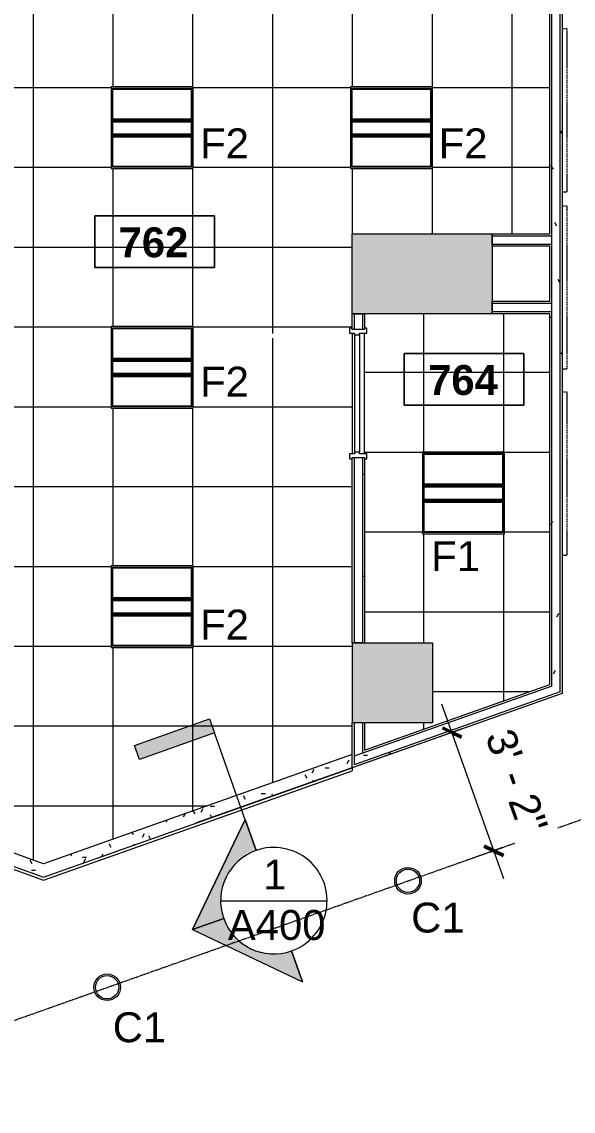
# Model space of a CAD drawing. Header units: inches. Extents: x -2332 to 1043, y -456 to 2193.
# Drawn here: x -1715.5 to -1549.7, y 607.2 to 934.8 of the extents above; entities that cross this region are included whole.
import ezdxf

# ---------------------------------------------------------------- set-up
doc = ezdxf.new("R2010")
doc.units = ezdxf.units.IN
doc.header["$MEASUREMENT"] = 0
doc.linetypes.add('Center 1_4_', pattern=[0.53125, 0.25, -0.09375, 0.09375, -0.09375])
doc.linetypes.add('Dash', pattern=[0.25, 0.125, -0.125])
for name, color, linetype, lineweight in [('A-ANNO-DIMS', 211, 'Continuous', 9), ('A-ANNO-DIMS-96', 211, 'Continuous', 9), ('A-AREA-IDEN', 2, 'Continuous', 9), ('A-CLNG', 13, 'Continuous', 13), ('A-CLNG-PATT', 13, 'Continuous', 13), ('A-COLS', 52, 'Continuous', 13), ('A-DETL-CNTR', 5, 'Center 1_4_', 9), ('A-DETL-THIN', 151, 'Continuous', 9), ('A-DOOR', 31, 'Continuous', 13), ('A-WALL', 113, 'Continuous', 13), ('A-WALL-PATT', 111, 'Continuous', 13), ('E-LITE-EQPM', 33, 'Continuous', 9), ('E-LITE-EQPM-IDEN', 33, 'Continuous', 9), ('G-ANNO-SYMB', 111, 'Continuous', 9), ('I-WALL', 2, 'Continuous', 13), ('Q-SPCQ', 91, 'Continuous', 9), ('Q-SPCQ-HDLN', 91, 'Dash', 9)]:
    doc.layers.add(name, color=color, linetype=linetype, lineweight=lineweight)
doc.styles.add('Arial', font='arial.ttf', dxfattribs={"height": 9})
doc.styles.add('Swis721 Lt BT_2', font='swissl.ttf', dxfattribs={"height": 9})
doc.styles.add('Swis721 Lt BT_B', font='', dxfattribs={"height": 9})
doc.styles.get('Swis721 Lt BT_B').set_extended_font_data('Swis721 Lt BT', bold=True)
doc.dimstyles.new('OTJ_-_3_32__Linear__1__Tolerance', dxfattribs={"dimscale": 12, "dimtxt": 9.497835, "dimasz": 0.375, "dimexe": 0.75, "dimexo": 0.5, "dimgap": 0.5, "dimtad": 1, "dimdec": 0, "dimzin": 3, "dimdsep": 46, "dimlunit": 4, "dimtxsty": 'Swis721 Lt BT_2', "dimblk1": 'OBLIQUE', "dimblk2": 'OBLIQUE', "dimsah": 1, "dimcen": 0.09, "dimdle": 0.75, "dimazin": 0, "dimtfac": 1, "dimtdec": 4, "dimtix": 1, "dimtmove": 0, "dimatfit": 3, "dimfxl": 1, "dimtvp": 1, "dimtfill": 1, "dimfrac": 2, "dimtolj": 1, "dimtzin": 0, "dimarcsym": 2})
pattern_1 = [(0, (0, 0), (30.72, 7.68), [1.267, -21.773, 1.267, -21.773, -122.88]), (0, (0, 0), (30.72, 7.68), [-46.08, 1.267, -44.813, 1.267, -21.773, -53.76]), (0, (0, 0), (30.72, 7.68), [-115.2, 1.267, -14.093, 1.267, -37.133]), (120, (11.52, 3.84), (-22.011075, 22.7643), [1.267, -21.773, 1.267, -21.773, -122.88]), (120, (11.52, 3.84), (-22.011075, 22.7643), [-46.08, 1.267, -44.813, 1.267, -21.773, -53.76]), (120, (11.52, 3.84), (-22.011075, 22.7643), [-115.2, 1.267, -14.093, 1.267, -37.133]), (240, (15.36, 19.2), (-8.708925, -30.4443), [1.267, -21.773, 1.267, -21.773, -122.88]), (240, (15.36, 19.2), (-8.708925, -30.4443), [-46.08, 1.267, -44.813, 1.267, -21.773, -53.76]), (240, (15.36, 19.2), (-8.708925, -30.4443), [-115.2, 1.267, -14.093, 1.267, -37.133])]
pattern_2 = [(0, (0, 0), (15.36, 3.84), [1.267, -10.253, 1.267, -10.253, -61.44]), (0, (0, 0), (15.36, 3.84), [-23.04, 1.267, -21.773, 1.267, -10.253, -26.88]), (0, (0, 0), (15.36, 3.84), [-57.6, 1.267, -6.413, 1.267, -17.933]), (120, (5.76, 1.92), (-11.0055376, 11.38215), [1.267, -10.253, 1.267, -10.253, -61.44]), (120, (5.76, 1.92), (-11.0055376, 11.38215), [-23.04, 1.267, -21.773, 1.267, -10.253, -26.88]), (120, (5.76, 1.92), (-11.0055376, 11.38215), [-57.6, 1.267, -6.413, 1.267, -17.933]), (240, (7.68, 9.6), (-4.3544624, -15.22215), [1.267, -10.253, 1.267, -10.253, -61.44]), (240, (7.68, 9.6), (-4.3544624, -15.22215), [-23.04, 1.267, -21.773, 1.267, -10.253, -26.88]), (240, (7.68, 9.6), (-4.3544624, -15.22215), [-57.6, 1.267, -6.413, 1.267, -17.933])]

# ---------------------------------------------------------------- blocks, each defined once
blk = doc.blocks.new('Columns 1 - Columns 1-7118049-7TH FLOOR REFLECTED CEILING PLAN')
at = {"layer": 'A-COLS', "lineweight": 9}
h = blk.add_hatch(color=7, dxfattribs=at)
h.paths.add_polyline_path([(862, -405.11), (861.98, -372.97), (801.98, -351.58), (801.98, -383.71), (861.95, -405.09)], flags=0)
h.paths.add_polyline_path([(992.59, -377), (1004.95, -376.98), (1004.95, -365), (986.95, -365), (986.95, -377), (991.45, -377)], flags=0)
h.paths.add_polyline_path([(514, -281.76), (514, -249.63), (453.98, -228.24), (453.98, -260.37), (513.95, -281.74)], flags=0)
h.paths.add_polyline_path([(166, -158.41), (166, -126.28), (105.98, -104.89), (105.98, -137.02), (165.95, -158.39)], flags=0)
h.paths.add_polyline_path([(-182, -35.06), (-182, -2.93), (-242.02, 18.46), (-242.02, -13.67), (-182.05, -35.04)], flags=0)
h.paths.add_polyline_path([(-1982.09, 88.27), (-1922.03, 109.69), (-1922.03, 140.32), (-1982.09, 118.92), (-1982.06, 97), (-1976.88, 98.83), (-1974.21, 91.29), (-1982.09, 88.5), (-1982.09, 88.41)], flags=0)
h.paths.add_polyline_path([(-530, 88.28), (-530, 120.42), (-590.02, 141.81), (-590.02, 109.68), (-530.05, 88.3)], flags=0)
h.paths.add_polyline_path([(829.27, 109), (843.95, 109.02), (843.91, 133), (819.95, 133), (819.95, 109), (828.45, 109)], flags=0)
h.paths.add_polyline_path([(991.45, 115), (1004.95, 115.02), (1004.95, 127), (986.95, 127), (986.95, 115), (990.95, 115)], flags=0)
h.paths.add_polyline_path([(-1634.06, 211.7), (-1574.03, 233.05), (-1574.03, 264.36), (-1634.06, 242.96), (-1634.06, 211.72)], flags=0)
h.paths.add_polyline_path([(-878.47, 211.8), (-878.47, 243.93), (-938.5, 265.32), (-938.5, 233.19), (-878.52, 211.82)], flags=0)
h.paths.add_polyline_path([(483.3, 232), (495.95, 232), (495.95, 256), (472.03, 256), (472.03, 232), (482.96, 232)], flags=0)
h.paths.add_polyline_path([(-1286.05, 334.98), (-1268.05, 341.39), (-1268.05, 345.6), (-1256.05, 349.87), (-1244.05, 345.6), (-1244.05, 341.38), (-1226.05, 335.02), (-1226.06, 367), (-1256.05, 377.69), (-1286.05, 367), (-1286.05, 335.02)], flags=0)
h.paths.add_polyline_path([(-2021.16, 351.64), (-2013.01, 374.21), (-2035.58, 382.36), (-2043.73, 359.79), (-2023.91, 352.63)], flags=0)
h.paths.add_polyline_path([(-208.32, 478), (-200.03, 478), (-200.03, 502), (-219.79, 502), (-224.03, 490.27), (-224.03, 478), (-210.67, 478)], flags=0)
h.paths.add_polyline_path([(-224.03, 501.32), (-223.78, 502), (-224.03, 502)], flags=0)
h.paths.add_polyline_path([(-559.03, 601), (-548.03, 601), (-548.03, 625), (-569.15, 625), (-572.03, 617.05), (-572.03, 601)], flags=0)
h.paths.add_polyline_path([(472.2, 601), (496.2, 601), (496.2, 625), (472.2, 625)], flags=0)
h.paths.add_polyline_path([(831.97, 601.06), (843.95, 601.08), (843.91, 625.06), (819.95, 625.06), (819.95, 601.06), (831.95, 601.06)], flags=0)
h.paths.add_polyline_path([(993.74, 607.06), (1004.95, 607.08), (1004.95, 619.06), (986.95, 619.06), (986.95, 607.06), (991.45, 607.06)], flags=0)
h.paths.add_polyline_path([(-1887.92, 720.64), (-1879.77, 743.21), (-1902.34, 751.36), (-1910.49, 728.79), (-1893.62, 722.69)], flags=0)
h.paths.add_polyline_path([(-903.4, 724), (-896.03, 724), (-896.03, 748), (-920.67, 748), (-920.67, 724), (-910.74, 724)], flags=0)
h.paths.add_polyline_path([(-1610.23, 724), (-1592.03, 724), (-1592.03, 748), (-1616.03, 748), (-1616.03, 724), (-1612.44, 724)], flags=0)
h.paths.add_polyline_path([(-1843.5, 843.64), (-1835.35, 866.21), (-1857.93, 874.36), (-1866.08, 851.79), (-1845.52, 844.36)], flags=0)
h.paths.add_polyline_path([(490.72, 847), (496.2, 847), (496.2, 871), (472.2, 871), (472.2, 847), (477.69, 847)], flags=0)
h.paths.add_polyline_path([(-1612.44, 847), (-1574.05, 847.02), (-1574.06, 871), (-1616.19, 871), (-1616.19, 847)], flags=0)
h.paths.add_polyline_path([(-1243.86, 847.03), (-1243.86, 871), (-1268.03, 871), (-1268.03, 847.03)], flags=0)
h.paths.add_polyline_path([(841.98, 1093), (843.95, 1093.02), (843.91, 1117), (819.95, 1117), (819.95, 1093), (835.45, 1093)], flags=0)
h.paths.add_polyline_path([(495.42, 1093), (495.95, 1093), (495.95, 1117), (471.83, 1117), (471.83, 1093), (495.41, 1093)], flags=0)
h.paths.add_polyline_path([(-1616.3, 1093.21), (-1592.35, 1093.21), (-1592.35, 1117.25), (-1616.3, 1117.25), (-1616.3, 1095.67)], flags=0)
h.paths.add_polyline_path([(-1268.29, 1093.21), (-1244.3, 1093.21), (-1244.3, 1117.25), (-1268.29, 1117.25)], flags=0)
h.paths.add_polyline_path([(991.33, 1099), (1004.95, 1099.02), (1004.95, 1111), (986.95, 1111), (986.95, 1099), (991.2, 1099)], flags=0)
h.paths.add_polyline_path([(-1268.22, 1339.25), (-1244.3, 1339.25), (-1244.3, 1363.25), (-1268.3, 1363.25), (-1268.3, 1339.25)], flags=0)
h.paths.add_polyline_path([(-1616.3, 1339.25), (-1592.3, 1339.25), (-1592.3, 1363.25), (-1616.3, 1363.25), (-1616.3, 1341.67)], flags=0)
h.paths.add_polyline_path([(484, 1462.86), (495.95, 1462.86), (495.95, 1486.86), (471.95, 1486.86), (471.95, 1462.86), (483.85, 1462.86)], flags=0)
h.paths.add_polyline_path([(801.95, 1567), (861.95, 1588.4), (861.95, 1619.14), (850.07, 1619.14), (850, 1619.04), (849.95, 1619.16), (849.95, 1622.86), (801.95, 1605.75), (801.95, 1567.02)], flags=0)
h.paths.add_polyline_path([(-1607.55, 1585.02), (-1592.05, 1585.02), (-1592.05, 1609.02), (-1616.05, 1609.02), (-1616.05, 1585.02)], flags=0)
h.paths.add_polyline_path([(-1256.44, 1585.27), (-1244.3, 1585.27), (-1244.3, 1609.27), (-1268.3, 1609.27), (-1268.3, 1585.27), (-1256.86, 1585.27)], flags=0)
h.paths.add_polyline_path([(-1654.55, 1731.02), (-1654.55, 1776.02), (-1678.05, 1776.02), (-1678.05, 1772.52), (-1658.05, 1772.52), (-1658.05, 1734.52), (-1678.05, 1734.52), (-1678.05, 1731.02), (-1658.05, 1731.02)], flags=0)
h.paths.add_polyline_path([(122.95, 1827.02), (148.95, 1827.02), (148.95, 1853.02), (122.95, 1853.02), (122.95, 1829.42)], flags=0)
h.paths.add_polyline_path([(496.95, 1827.02), (496.95, 1853.02), (470.95, 1853.02), (470.95, 1827.02)], flags=0)
h.paths.add_polyline_path([(-921.05, 1827.02), (-895.05, 1827.02), (-895.05, 1853.02), (-921.05, 1853.02), (-921.05, 1829.42)], flags=0)
h.paths.add_polyline_path([(-572.04, 1827.02), (-547.04, 1827.02), (-547.04, 1853.02), (-573.04, 1853.02), (-573.04, 1827.02)], flags=0)
h.paths.add_polyline_path([(-199.03, 1827.04), (-199.03, 1853.03), (-225.05, 1853.03), (-225.05, 1827.04), (-200.04, 1827.04)], flags=0)
h.paths.add_polyline_path([(-1592.3, 1828.27), (-1592.3, 1852.27), (-1600.05, 1852.27), (-1600.05, 2104.82), (-1574.05, 2104.82), (-1574.05, 2138.82), (-1608.05, 2138.82), (-1608.05, 1852.27), (-1616.3, 1852.27), (-1616.3, 1828.27)], flags=0)
h.paths.add_polyline_path([(-1244.3, 1828.27), (-1244.3, 1852.27), (-1268.3, 1852.27), (-1268.3, 1828.27)], flags=0)
h.paths.add_polyline_path([(-1678.05, 1836.02), (-1620.8, 1836.02), (-1620.8, 1844.02), (-1678.05, 1844.02)], flags=0)
h.paths.add_polyline_path([(831.95, 2100.07), (861.95, 2100.07), (861.95, 2138.82), (801.95, 2138.82), (801.95, 2110.02), (831.95, 2110.02), (831.95, 2104.31)], flags=0)
h.paths.add_polyline_path([(-878.05, 2104.79), (-878.05, 2138.82), (-938.13, 2138.82), (-938.13, 2104.79)], flags=0)
h.paths.add_polyline_path([(-1286.03, 2104.81), (-1225.94, 2104.81), (-1225.94, 2138.82), (-1286.03, 2138.82)], flags=0)
h.paths.add_polyline_path([(454.05, 2104.82), (513.95, 2104.82), (513.95, 2138.82), (454.05, 2138.82)], flags=0)
h.paths.add_polyline_path([(-181.82, 2104.82), (-181.82, 2138.82), (-242.05, 2138.82), (-242.05, 2104.82)], flags=0)
h.paths.add_polyline_path([(-590.05, 2104.82), (-530.05, 2104.82), (-530.05, 2138.82), (-590.05, 2138.82)], flags=0)
h.paths.add_polyline_path([(165.96, 2104.82), (165.96, 2138.82), (105.95, 2138.82), (105.95, 2104.82)], flags=0)
at = {"layer": 'A-COLS', "color": 8, "lineweight": 20}
for p, q in [((-1616.19, 871), (-1574.05, 871)), ((-1616.19, 847), (-1616.19, 871)), ((-1574.05, 871), (-1574.05, 847)), ((-1574.05, 847), (-1616.19, 847)), ((-1616.03, 748), (-1592.03, 748)), ((-1616.03, 724), (-1616.03, 748)), ((-1592.03, 748), (-1592.03, 724)), ((-1592.03, 724), (-1616.03, 724))]:
    blk.add_line(p, q, dxfattribs=at)
blk = doc.blocks.new('Door - Single - Solid Door-9729326-7TH FLOOR REFLECTED CEILING PLAN')
at = {"layer": 'A-DOOR', "lineweight": 9}
for p, q in [((-14.13, 2.54), (-15.63, 2.54)), ((-15.63, 2.54), (-15.63, 1.79)), ((-14.13, 0.29), (-14.13, 2.54)), ((-13.63, 0.29), (-14.13, 0.29)), ((-13.63, 0.29), (21.62, 0.29)), ((-13.63, -1.21), (-13.63, 0.29)), ((21.62, 0.29), (21.62, -1.21)), ((22.12, 0.29), (21.62, 0.29)), ((22.12, 2.54), (22.12, 0.29)), ((23.62, 2.54), (22.12, 2.54)), ((23.62, 1.79), (23.62, 2.54)), ((-15.63, -1.96), (-15.63, -2.71)), ((-15.63, -2.71), (-14.13, -2.71)), ((-14.13, -1.21), (-13.63, -1.21)), ((-14.13, -2.71), (-14.13, -1.21)), ((-13.63, -1.21), (21.62, -1.21)), ((21.62, -1.21), (22.12, -1.21)), ((22.12, -1.21), (22.12, -2.71)), ((22.12, -2.71), (23.62, -2.71)), ((23.62, -2.71), (23.62, -1.96))]:
    blk.add_line(p, q, dxfattribs=at)
blk = doc.blocks.new('L-Recessed-Axis-Plano - Type F2_2 X 2-8681947-7TH FLOOR REFLECTED CEILING PLAN')
at = {"layer": 'E-LITE-EQPM'}
for p, q in [((11.91, 11.87), (-11.91, 11.87)), ((-11.91, 11.87), (-11.91, -11.88)), ((-11.88, -11.56), (-11.88, 11.56)), ((-11.88, 11.56), (11.87, 11.56)), ((11.87, 11.56), (11.87, -11.56)), ((11.91, -11.88), (11.91, 11.87)), ((-11.88, 2.74), (11.87, 2.74)), ((11.87, 2.51), (-11.88, 2.51)), ((-11.88, 2.3), (11.87, 2.3)), ((-11.88, 2.2), (11.87, 2.2)), ((-11.88, 1.83), (11.87, 1.83)), ((-11.88, -1.83), (11.87, -1.83)), ((-11.88, -2.2), (11.87, -2.2)), ((-11.88, -2.3), (11.87, -2.3)), ((-11.88, -2.51), (11.87, -2.51)), ((-11.88, -2.74), (11.87, -2.74)), ((-11.91, -11.88), (11.91, -11.88)), ((11.87, -11.56), (-11.88, -11.56))]:
    blk.add_line(p, q, dxfattribs=at)
blk = doc.blocks.new('L-Recessed-Axis-Plano - Type F_2 X 2-4550865-7TH FLOOR REFLECTED CEILING PLAN')
at = {"layer": 'E-LITE-EQPM'}
for p, q in [((11.91, 11.87), (-11.91, 11.87)), ((-11.91, 11.87), (-11.91, -11.88)), ((-11.88, -11.56), (-11.88, 11.56)), ((-11.88, 11.56), (11.87, 11.56)), ((11.87, 11.56), (11.87, -11.56)), ((11.91, -11.88), (11.91, 11.87)), ((-11.88, 2.74), (11.87, 2.74)), ((11.87, 2.51), (-11.88, 2.51)), ((-11.88, 2.3), (11.87, 2.3)), ((-11.88, 2.2), (11.87, 2.2)), ((-11.88, 1.83), (11.87, 1.83)), ((-11.88, -1.83), (11.87, -1.83)), ((-11.88, -2.2), (11.87, -2.2)), ((-11.88, -2.3), (11.87, -2.3)), ((-11.88, -2.51), (11.87, -2.51)), ((-11.88, -2.74), (11.87, -2.74)), ((-11.91, -11.88), (11.91, -11.88)), ((11.87, -11.56), (-11.88, -11.56))]:
    blk.add_line(p, q, dxfattribs=at)
blk = doc.blocks.new('A-Flat_Screen_TV-generic - A-Flat_Screen_TV-generic-7899212-7TH FLOOR REFLECTED CEILING PLAN')
at = {"layer": 'Q-SPCQ-HDLN'}
for p, q in [((-24.5, 3.375), (-24.5, 1.875)), ((24.5, 3.375), (-24.5, 3.375)), ((24.5, 1.875), (24.5, 3.375))]:
    blk.add_line(p, q, dxfattribs=at)
blk = doc.blocks.new('DOWN LIGHT - Type C_L-PENDANT_FOCAL POINT 3_5 CYLINDER-9613399-7TH FLOOR REFLECTED CEILING PLAN')
at = {"layer": 'E-LITE-EQPM'}
for radius in [4, 3.5]:
    blk.add_circle((-0.125, 0), radius, dxfattribs=at)
blk = doc.blocks.new('Room Tag - Number Only-4120135-7TH FLOOR REFLECTED CEILING PLAN')
at = {"layer": 'A-AREA-IDEN'}
for p, q in [((-0.1881, -0.1636), (-0.1881, -0.0018)), ((-0.1881, -0.0018), (0.1869, -0.0018)), ((0.1869, -0.0018), (-0.1881, -0.0018)), ((-0.1881, -0.0018), (-0.1881, -0.1636)), ((0.1869, -0.0018), (0.1869, -0.1636)), ((0.1869, -0.1636), (0.1869, -0.0018)), ((0.1869, -0.1636), (-0.1881, -0.1636)), ((-0.1881, -0.1636), (0.1869, -0.1636))]:
    blk.add_line(p, q, dxfattribs=at)
blk = doc.blocks.new('DIMBLOCK4-7TH FLOOR REFLECTED CEILING PLAN')
at = {"layer": 'A-ANNO-DIMS-96'}
for p, q in [((-1570.54, 677.01), (-1589.15, 729.56)), ((-1583.49, 722.01), (-1594.63, 718.07)), ((-1586.14, 721.07), (-1583.49, 722.01)), ((-1570.89, 686.43), (-1582.03, 682.49)), ((-1573.55, 685.49), (-1570.89, 686.43))]:
    blk.add_line(p, q, dxfattribs=at)
at = {"layer": 'A-ANNO-DIMS-96', "lineweight": 50}
for p, q in [((-1586.14, 721.07), (-1589.02, 722.44)), ((-1586.14, 721.07), (-1583.27, 719.7)), ((-1573.55, 685.49), (-1576.42, 686.86)), ((-1573.55, 685.49), (-1570.67, 684.12))]:
    blk.add_line(p, q, dxfattribs=at)
at = {"layer": 'A-ANNO-DIMS-96', "color": 0, "insert": (-1567.72, 723.01), "char_height": 9, "width": 34.9159, "attachment_point": 1, "rotation": 289.4978, "line_spacing_factor": 1.005062, "style": 'Swis721 Lt BT_2', "bg_fill": 3, "box_fill_scale": 1.25, "bg_fill_color": 256, "bg_fill_true_color": 13158600, "bg_fill_transparency": 0}
blk.add_mtext('3\' - 2"', dxfattribs=at)
blk = doc.blocks.new('_Oblique')
at = {"color": 0, "linetype": 'ByBlock', "lineweight": -2}
blk.add_line((-0.5, -0.5), (0.5, 0.5), dxfattribs=at)
blk = doc.blocks.new('Drafting View - 3_32_ x 3_8_-334918-7TH FLOOR REFLECTED CEILING PLAN')
at = {"layer": 'G-ANNO-SYMB'}
blk.add_hatch(color=256, dxfattribs=at).paths.add_polyline_path([(0, 0.2495), (0, 0), (-0.0469, 0), (-0.0469, 0.2495)], flags=0)
for p, q in [((0, 0.2495), (-0.0469, 0.2495)), ((-0.0469, 0.2495), (-0.0469, 0)), ((0, 0), (0, 0.2495)), ((-0.0469, 0), (0, 0))]:
    blk.add_line(p, q, dxfattribs=at)
blk = doc.blocks.new('Drafting View - Section Head - Filled-1367765-7TH FLOOR REFLECTED CEILING PLAN')
at = {"layer": 'G-ANNO-SYMB'}
h = blk.add_hatch(color=256, dxfattribs=at)
edge = h.paths.add_edge_path(flags=0)
edge.add_line((-0.5202, 0), (-0.25, 0.2702))
edge.add_line((-0.25, 0.2702), (-0.25, 0.1667))
edge.add_arc((-0.25, 0), 0.1667, 90, 180)
edge.add_line((-0.4167, 0), (-0.5202, 0))
h = blk.add_hatch(color=256, dxfattribs=at)
edge = h.paths.add_edge_path(flags=0)
edge.add_line((0.0202, 0), (-0.0833, 0))
edge.add_arc((-0.25, 0), 0.1667, 0, 90)
edge.add_line((-0.25, 0.1667), (-0.25, 0.2702))
edge.add_line((-0.25, 0.2702), (0.0202, 0))
for p, q in [((-0.25, 0.2702), (-0.5202, 0)), ((-0.25, 0.2702), (-0.5202, 0)), ((-0.25, 0.2702), (0.0202, 0)), ((-0.25, 0.1667), (-0.25, 0.2702)), ((0.0202, 0), (-0.25, 0.2702)), ((-0.25, 0.2702), (-0.25, 0.1667)), ((-0.5202, 0), (-0.4167, 0)), ((-0.0833, 0), (0.0202, 0)), ((-0.5202, 0), (-0.4167, 0)), ((-0.4167, 0), (-0.5202, 0)), ((0.0202, 0), (-0.0833, 0)), ((-0.0833, 0), (0.0202, 0))]:
    blk.add_line(p, q, dxfattribs=at)
for start, end in [(0, 180), (360, 180), (90, 180), (0, 90), (180, 360)]:
    blk.add_arc((-0.25, 0), 0.1667, start, end, dxfattribs=at)

msp = doc.modelspace()

# ---------------------------------------------------------------- hatches: boundary and pattern name
at = {"layer": 'A-CLNG-PATT'}
h = msp.add_hatch(dxfattribs=at)
h.set_pattern_fill('FP_31', color=256, style=0, pattern_type=2)
h.set_pattern_definition([(0, (-1712.048, 842.996), (0, -24), []), (270, (-1712.048, 842.996), (-24, -1e-15), [])])
h.paths.add_polyline_path([(-1709.00396, 681.5485), (-1616.19397, 714.4103), (-1616.19397, 803.37288), (-1616.94397, 803.37288), (-1616.94397, 804.87288), (-1616.19397, 804.87288), (-1616.19397, 841.12288), (-1616.94397, 841.12288), (-1616.94397, 842.62288), (-1616.19397, 842.62288), (-1616.19397, 870.99788), (-1556.69324, 871.01665), (-1556.69324, 945.24788), (-1634.19324, 945.24788), (-1634.19324, 944.49788), (-1635.69324, 944.49788), (-1635.69324, 945.24788), (-1671.94324, 945.24788), (-1671.94324, 944.49788), (-1673.44324, 944.49788), (-1673.44324, 945.24788), (-1868.58147, 945.24788), (-1934.41061, 762.94014), (-1709.01634, 681.55297)], flags=0)
h.paths.add_polyline_path([(-1737.26713, 746.60795), (-1760.63147, 746.60795), (-1760.63147, 771.17045), (-1736.00647, 771.17045), (-1736.00647, 746.60795)], flags=0)
h.paths.add_polyline_path([(-1688.63147, 746.60795), (-1688.63147, 771.17045), (-1664.00647, 771.17045), (-1664.00647, 746.60795), (-1685.1505, 746.60795)], flags=0)
h.paths.add_polyline_path([(-1832.00406, 770.72779), (-1856.62906, 770.72779), (-1856.62906, 795.29029), (-1832.00406, 795.29029), (-1832.00406, 771.17045)], flags=0)
h.paths.add_polyline_path([(-1728.64922, 795.45051), (-1845.51918, 837.98781), (-1845.6067, 837.8138), (-1868.18016, 845.96481), (-1855.88921, 880.00348), (-1832.27302, 871.47689), (-1716.44887, 829.30172), (-1728.64054, 795.47461)], flags=0)
h.paths.add_polyline_path([(-1685.1505, 818.60795), (-1688.63147, 818.60795), (-1688.63147, 843.17045), (-1664.00647, 843.17045), (-1664.00647, 818.60795)], flags=0)
h.paths.add_polyline_path([(-1633.03388, 839.62288), (-1652.94397, 839.62288), (-1652.94397, 840.99788), (-1616.94397, 840.99788), (-1616.94397, 839.62288), (-1631.22108, 839.62288)], flags=0)
h.paths.add_polyline_path([(-1847.86021, 842.6145), (-1847.03161, 844.90924), (-1862.55086, 850.51305), (-1863.37947, 848.21832), (-1848.07248, 842.69115)], flags=0)
h.paths.add_polyline_path([(-1838.8806, 867.4827), (-1838.11645, 869.59896), (-1853.6357, 875.20278), (-1854.39986, 873.08651), (-1840.99687, 868.24686)], flags=0)
h.paths.add_polyline_path([(-1832.51277, 890.60795), (-1832.51277, 915.17045), (-1807.88777, 915.17045), (-1807.88777, 890.60795), (-1826.56472, 890.60795)], flags=0)
h.paths.add_polyline_path([(-1760.63147, 890.60795), (-1760.63147, 915.17045), (-1736.00647, 915.17045), (-1736.00647, 890.60795), (-1737.26713, 890.60795)], flags=0)
h.paths.add_polyline_path([(-1688.63147, 890.60795), (-1688.63147, 915.17045), (-1664.00647, 915.17045), (-1664.00647, 890.60795), (-1685.1505, 890.60795)], flags=0)
h.paths.add_polyline_path([(-1616.63147, 890.60795), (-1616.63147, 915.17045), (-1592.00647, 915.17045), (-1592.00647, 890.60795), (-1616.19397, 890.60795)], flags=0)
h = msp.add_hatch(dxfattribs=at)
h.set_pattern_fill('FP_33', color=256, style=0, pattern_type=2)
h.set_pattern_definition([(90, (-1594.57, 781.368), (24, -1e-15), []), (0, (-1594.57, 781.368), (0, -24), [])])
h.paths.add_polyline_path([(-1612.44397, 715.73809), (-1556.69324, 735.47809), (-1556.69324, 846.99788), (-1612.44397, 846.99788), (-1612.44397, 842.62288), (-1611.69397, 842.62288), (-1611.69397, 841.12288), (-1612.44397, 841.12288), (-1612.44397, 804.87288), (-1611.69397, 804.87288), (-1611.69397, 803.37288), (-1612.44397, 803.37288), (-1612.44397, 747.99788), (-1592.02578, 747.99788), (-1592.02578, 723.99788), (-1612.44397, 723.99788)], flags=0)
h.paths.add_polyline_path([(-1580.91725, 780.77423), (-1594.97598, 780.77423), (-1594.97598, 805.33673), (-1570.35098, 805.33673), (-1570.35098, 780.77423)], flags=0)
at = {"layer": 'A-WALL', "lineweight": 9}
h = msp.add_hatch(dxfattribs=at)
h.set_pattern_fill('FP_37', color=256, style=0, pattern_type=2)
h.set_pattern_definition(pattern_2)
h.paths.add_polyline_path([(-1709.01634, 677.56599), (-1616.19397, 710.43217), (-1616.19397, 714.4103), (-1714.59007, 679.5786), (-1709.02753, 677.57003)], flags=0)
h = msp.add_hatch(dxfattribs=at)
h.set_pattern_fill('FP_36', color=256, style=0, pattern_type=2)
h.set_pattern_definition(pattern_2)
h.paths.add_polyline_path([(-1714.59007, 679.5786), (-1709.01634, 681.55297), (-1759.35116, 699.72827), (-1760.62528, 696.20136), (-1720.04555, 681.5485)], flags=0)
h.paths.add_polyline_path([(-1763.15641, 696.18502), (-1762.85931, 697.00804), (-1763.69905, 697.28219), (-1763.98706, 696.48496), (-1763.20165, 696.20136)], flags=0)
at = {"layer": 'A-WALL-PATT', "lineweight": 9}
h = msp.add_hatch(dxfattribs=at)
h.set_pattern_fill('FP_1', color=256, style=0, pattern_type=2)
h.set_pattern_definition(pattern_1)
h.paths.add_polyline_path([(-1556.06824, 732.38428), (-1553.56824, 733.26947), (-1553.56824, 1135.06038), (-1556.06824, 1135.06038), (-1556.06824, 732.78585)], flags=0)
h.paths.add_polyline_path([(-1556.06824, 1173.56038), (-1553.56824, 1173.56038), (-1553.56824, 1180.37288), (-1556.06824, 1180.3619), (-1556.06824, 1177.24788)], flags=0)
h = msp.add_hatch(dxfattribs=at)
h.set_pattern_fill('FP_1', color=256, style=0, pattern_type=2)
h.set_pattern_definition(pattern_1)
h.paths.add_polyline_path([(-1553.56824, 732.60645), (-1552.94324, 732.82774), (-1552.94324, 1135.06038), (-1553.56824, 1135.06038), (-1553.56824, 732.81937)], flags=0)
h.paths.add_polyline_path([(-1553.56824, 1173.56038), (-1552.94324, 1173.56038), (-1552.94324, 1180.99788), (-1553.56824, 1180.99788), (-1553.56824, 1177.24788)], flags=0)
h = msp.add_hatch(dxfattribs=at)
h.set_pattern_fill('FP_1', color=256, style=0, pattern_type=2)
h.set_pattern_definition(pattern_1)
h.paths.add_polyline_path([(-1556.69324, 734.81507), (-1556.06824, 735.03636), (-1556.06824, 847.62288), (-1556.69324, 847.62288), (-1556.69324, 735.03636)], flags=0)
h.paths.add_polyline_path([(-1556.06824, 850.12288), (-1556.06824, 867.87288), (-1556.69324, 867.87288), (-1556.69324, 850.12288)], flags=0)
h.paths.add_polyline_path([(-1556.69324, 870.37288), (-1556.06824, 870.37288), (-1556.10172, 945.87288), (-1556.69324, 945.87288), (-1556.69324, 870.99788)], flags=0)
h.paths.add_polyline_path([(-1556.06824, 948.37288), (-1556.06824, 1093.83444), (-1556.69324, 1093.83444), (-1556.69324, 948.37288)], flags=0)
h.paths.add_polyline_path([(-1556.06824, 1096.33444), (-1556.06824, 1135.06038), (-1556.69324, 1135.06038), (-1556.69324, 1096.33444)], flags=0)
h.paths.add_polyline_path([(-1556.06824, 1173.56038), (-1556.06824, 1177.87288), (-1556.69324, 1177.87288), (-1556.69324, 1173.56038)], flags=0)
h = msp.add_hatch(dxfattribs=at)
h.set_pattern_fill('FP_1', color=256, style=0, pattern_type=2)
h.set_pattern_definition(pattern_1)
h.paths.add_polyline_path([(-1556.69324, 867.24788), (-1556.71605, 867.87288), (-1574.04574, 867.87288), (-1574.04574, 867.24788)], flags=0)
h = msp.add_hatch(dxfattribs=at)
h.set_pattern_fill('FP_1', color=256, style=0, pattern_type=2)
h.set_pattern_definition(pattern_1)
h.paths.add_polyline_path([(-1613.06897, 747.99788), (-1612.44397, 747.99788), (-1612.44397, 803.74788), (-1613.06897, 803.74788), (-1613.06897, 756.70188)], flags=0)
h.paths.add_polyline_path([(-1613.06897, 842.24788), (-1612.44397, 842.24788), (-1612.44397, 846.99788), (-1613.06897, 846.99788), (-1613.06897, 843.17045)], flags=0)
h = msp.add_hatch(dxfattribs=at)
h.set_pattern_fill('FP_1', color=256, style=0, pattern_type=2)
h.set_pattern_definition(pattern_1)
h.paths.add_polyline_path([(-1615.56897, 711.31649), (-1556.06824, 732.38428), (-1556.06824, 735.03636), (-1615.56897, 713.96858)], flags=0)
h = msp.add_hatch(dxfattribs=at)
h.set_pattern_fill('FP_1', color=256, style=0, pattern_type=2)
h.set_pattern_definition(pattern_1)
h.paths.add_polyline_path([(-1616.19397, 710.43217), (-1553.56824, 732.60645), (-1553.56824, 733.26947), (-1616.19397, 711.09519)], flags=0)

# ---------------------------------------------------------------- linework, layer by layer
at = {"layer": 'A-CLNG'}
for p, q in [((-1664.00647, 915.17045), (-1688.63147, 915.17045)), ((-1688.63147, 915.17045), (-1688.63147, 890.60795)), ((-1664.00647, 890.60795), (-1664.00647, 915.17045)), ((-1592.00647, 915.17045), (-1616.63147, 915.17045)), ((-1616.63147, 915.17045), (-1616.63147, 890.60795)), ((-1592.00647, 890.60795), (-1592.00647, 915.17045)), ((-1688.63147, 890.60795), (-1664.00647, 890.60795)), ((-1616.63147, 890.60795), (-1592.00647, 890.60795)), ((-1664.00647, 843.17045), (-1688.63147, 843.17045)), ((-1688.63147, 843.17045), (-1688.63147, 818.60795)), ((-1664.00647, 818.60795), (-1664.00647, 843.17045)), ((-1616.19397, 841.12288), (-1616.19397, 804.87288)), ((-1612.44397, 804.87288), (-1612.44397, 841.12288)), ((-1688.63147, 818.60795), (-1664.00647, 818.60795)), ((-1570.35098, 805.33673), (-1594.97598, 805.33673)), ((-1594.97598, 805.33673), (-1594.97598, 780.77423)), ((-1570.35098, 780.77423), (-1570.35098, 805.33673)), ((-1594.97598, 780.77423), (-1570.35098, 780.77423)), ((-1664.00647, 771.17045), (-1688.63147, 771.17045)), ((-1688.63147, 771.17045), (-1688.63147, 746.60795)), ((-1664.00647, 746.60795), (-1664.00647, 771.17045)), ((-1616.19397, 747.99788), (-1616.19397, 724.08513)), ((-1688.63147, 746.60795), (-1664.00647, 746.60795)), ((-1616.19397, 714.4103), (-1709.00396, 681.5485)), ((-1709.01634, 677.56599), (-1616.19397, 710.43217)), ((-1709.00396, 681.5485), (-1759.35116, 699.72827)), ((-1760.62528, 696.20136), (-1709.01634, 677.56599))]:
    msp.add_line(p, q, dxfattribs=at)
at = {"layer": 'A-DETL-CNTR'}
msp.add_line((-947.01291, 907.33111), (-1733.18643, 628.96586), dxfattribs=at)
at = {"layer": 'A-DETL-THIN'}
msp.add_line((-1552.94324, 732.82774), (-1663.23377, 693.7765), dxfattribs=at)
at = {"layer": 'A-WALL'}
for p, q in [((-1553.56824, 733.26947), (-1553.56824, 1135.06038)), ((-1556.06824, 735.03636), (-1556.06824, 945.87288)), ((-1574.04574, 870.37288), (-1556.06824, 870.37288)), ((-1574.04574, 867.87288), (-1556.06824, 867.87288)), ((-1574.04574, 850.12288), (-1556.06824, 850.12288)), ((-1615.56897, 846.99788), (-1615.56897, 842.24788)), ((-1613.06897, 846.99788), (-1613.06897, 842.24788)), ((-1574.04574, 847.62288), (-1556.06824, 847.62288)), ((-1615.56897, 803.74788), (-1615.56897, 747.99788)), ((-1613.06897, 803.74788), (-1613.06897, 747.99788)), ((-1556.06824, 735.03636), (-1615.56897, 713.96858)), ((-1553.56824, 733.26947), (-1615.56897, 711.31649)), ((-1615.56897, 724.08513), (-1615.56897, 711.31649)), ((-1613.06897, 724.08513), (-1613.06897, 714.85377))]:
    msp.add_line(p, q, dxfattribs=at)
at = {"layer": 'A-WALL', "lineweight": 9}
for p, q in [((-1616.19397, 714.4183), (-1709.01515, 681.55254)), ((-1709.03042, 676.64078), (-1616.19397, 709.51194)), ((-1616.19397, 710.43217), (-1616.19397, 709.51194)), ((-1762.21585, 695.8454), (-1709.03042, 676.64078))]:
    msp.add_line(p, q, dxfattribs=at)
at = {"layer": 'G-ANNO-SYMB'}
for p, q in [((-1647.7142, 693.11056), (-1657.55674, 720.90838)), ((-1655.70369, 670.48686), (-1623.70369, 670.48686))]:
    msp.add_line(p, q, dxfattribs=at)
at = {"layer": 'I-WALL'}
for p, q in [((-1552.94324, 1135.06038), (-1552.94324, 732.82774)), ((-1556.69324, 870.99788), (-1556.69324, 945.24788)), ((-1574.04574, 867.24788), (-1574.04574, 870.99788)), ((-1574.04574, 870.99788), (-1556.69324, 870.99788)), ((-1556.69324, 867.24788), (-1574.04574, 867.24788)), ((-1556.69324, 850.74788), (-1556.69324, 867.24788)), ((-1574.04574, 846.99788), (-1574.04574, 850.74788)), ((-1574.04574, 850.74788), (-1556.69324, 850.74788)), ((-1616.19397, 842.24788), (-1616.19397, 846.99788)), ((-1616.19397, 846.99788), (-1612.44397, 846.99788)), ((-1612.44397, 846.99788), (-1612.44397, 842.24788)), ((-1556.69324, 846.99788), (-1574.04574, 846.99788)), ((-1556.69324, 735.47809), (-1556.69324, 846.99788)), ((-1612.44397, 842.24788), (-1616.19397, 842.24788)), ((-1616.19397, 747.99788), (-1616.19397, 803.74788)), ((-1616.19397, 803.74788), (-1612.44397, 803.74788)), ((-1612.44397, 803.74788), (-1612.44397, 747.99788)), ((-1612.44397, 747.99788), (-1616.19397, 747.99788)), ((-1612.44397, 715.73809), (-1556.69324, 735.47809)), ((-1552.94324, 732.82774), (-1616.19397, 710.43217)), ((-1616.19397, 710.43217), (-1616.19397, 724.08513)), ((-1616.19397, 724.08513), (-1612.44397, 724.08513)), ((-1612.44397, 724.08513), (-1612.44397, 715.73809))]:
    msp.add_line(p, q, dxfattribs=at)

# ---------------------------------------------------------------- block references
at = {"layer": 'A-AREA-IDEN', "xscale": 95.99999999999994, "yscale": 95.99999999999994, "zscale": 95.99999999999994}
for p in [(-1675.49834, 876.55996), (-1582.41365, 835.15967)]:
    msp.add_blockref('Room Tag - Number Only-4120135-7TH FLOOR REFLECTED CEILING PLAN', p, dxfattribs=at)
at = {"layer": 'A-COLS', "lineweight": 9}
msp.add_blockref('Columns 1 - Columns 1-7118049-7TH FLOOR REFLECTED CEILING PLAN', (0, 0), dxfattribs=at)
at = {"layer": 'A-DOOR', "rotation": 269.9999999999998}
msp.add_blockref('Door - Single - Solid Door-9729326-7TH FLOOR REFLECTED CEILING PLAN', (-1614.23021, 826.992), dxfattribs=at)
at = {"layer": 'E-LITE-EQPM', "extrusion": (0, 0, -1), "rotation": 180}
for name, p in [('L-Recessed-Axis-Plano - Type F2_2 X 2-8681947-7TH FLOOR REFLECTED CEILING PLAN', (1676.31897, 902.8892)), ('L-Recessed-Axis-Plano - Type F2_2 X 2-8681947-7TH FLOOR REFLECTED CEILING PLAN', (1604.31897, 902.8892)), ('L-Recessed-Axis-Plano - Type F2_2 X 2-8681947-7TH FLOOR REFLECTED CEILING PLAN', (1676.31897, 830.8892)), ('L-Recessed-Axis-Plano - Type F_2 X 2-4550865-7TH FLOOR REFLECTED CEILING PLAN', (1582.66348, 793.05548)), ('L-Recessed-Axis-Plano - Type F2_2 X 2-8681947-7TH FLOOR REFLECTED CEILING PLAN', (1676.31897, 758.8892))]:
    msp.add_blockref(name, p, dxfattribs=at)
at = {"layer": 'E-LITE-EQPM', "rotation": 289.4978369882027}
for p in [(-1599.31964, 676.36489), (-1689.81444, 644.32285)]:
    msp.add_blockref('DOWN LIGHT - Type C_L-PENDANT_FOCAL POINT 3_5 CYLINDER-9613399-7TH FLOOR REFLECTED CEILING PLAN', p, dxfattribs=at)
at = {"layer": 'G-ANNO-SYMB', "extrusion": (0, 0, -1), "xscale": 95.99999999999994, "yscale": 95.99999999999994, "zscale": 95.99999999999994, "rotation": 250.5021630117978}
msp.add_blockref('Drafting View - 3_32_ x 3_8_-334918-7TH FLOOR REFLECTED CEILING PLAN', (1657.55674, 720.90838), dxfattribs=at)
at = {"layer": 'G-ANNO-SYMB', "xscale": 95.99999999999993, "yscale": 95.99999999999993, "zscale": 95.99999999999993, "rotation": 109.4978369882024}
msp.add_blockref('Drafting View - Section Head - Filled-1367765-7TH FLOOR REFLECTED CEILING PLAN', (-1647.7142, 693.11056), dxfattribs=at)
at = {"layer": 'Q-SPCQ', "rotation": 269.9999999999999}
for p in [(-1554.81824, 908.12288), (-1554.81824, 854.87288), (-1554.81824, 798.87288)]:
    msp.add_blockref('A-Flat_Screen_TV-generic - A-Flat_Screen_TV-generic-7899212-7TH FLOOR REFLECTED CEILING PLAN', p, dxfattribs=at)

# ---------------------------------------------------------------- texts
at = {"layer": 'A-AREA-IDEN', "char_height": 9, "width": 25.452, "attachment_point": 1, "style": 'Swis721 Lt BT_B'}
for s, insert in [('762', (-1686.39414, 872.95777)), ('764', (-1593.30944, 831.55748))]:
    msp.add_mtext(s, dxfattribs=dict(at, insert=insert))
at = {"layer": 'E-LITE-EQPM-IDEN', "char_height": 9, "attachment_point": 1, "style": 'Arial'}
for s, insert, width in [('F2', (-1661.87054, 902.70344), 17.877), ('F2', (-1590.1212, 902.70344), 17.877), ('F2', (-1661.87054, 831.04492), 17.877), ('F1', (-1592.39085, 778.57521), 17.877), ('F2', (-1661.87054, 758.01031), 17.877), ('C1', (-1598.4037, 669.90199), 19.695), ('C1', (-1688.1529, 636.92907), 19.695)]:
    msp.add_mtext(s, dxfattribs=dict(at, insert=insert, width=width))
at = {"layer": 'G-ANNO-SYMB', "char_height": 9, "attachment_point": 1, "style": 'Swis721 Lt BT_2'}
for s, insert, width in [('1', (-1642.89238, 682.8626), 8.181), ('A400', (-1653.53175, 667.67763), 33.936)]:
    msp.add_mtext(s, dxfattribs=dict(at, insert=insert, width=width))

# ---------------------------------------------------------------- next in the draw order: dimensions: what is measured, and where the dimension line sits
at = {"layer": 'A-ANNO-DIMS'}
dim = msp.add_linear_dim(base=(-1586.1447, 721.0719), p1=(-1576.54573, 684.42859), p2=(-1589.1442, 720.00985), angle=289.497837, dimstyle='OTJ_-_3_32__Linear__1__Tolerance', override={"dimpost": '<>', "dimfxl": 37.745828}, dxfattribs=at)
dim.commit()
dim.dimension.update_dxf_attribs({"geometry": 'DIMBLOCK4-7TH FLOOR REFLECTED CEILING PLAN', "text_midpoint": (-1569.82952, 706.82768)})

doc.saveas('drawing.dxf')
